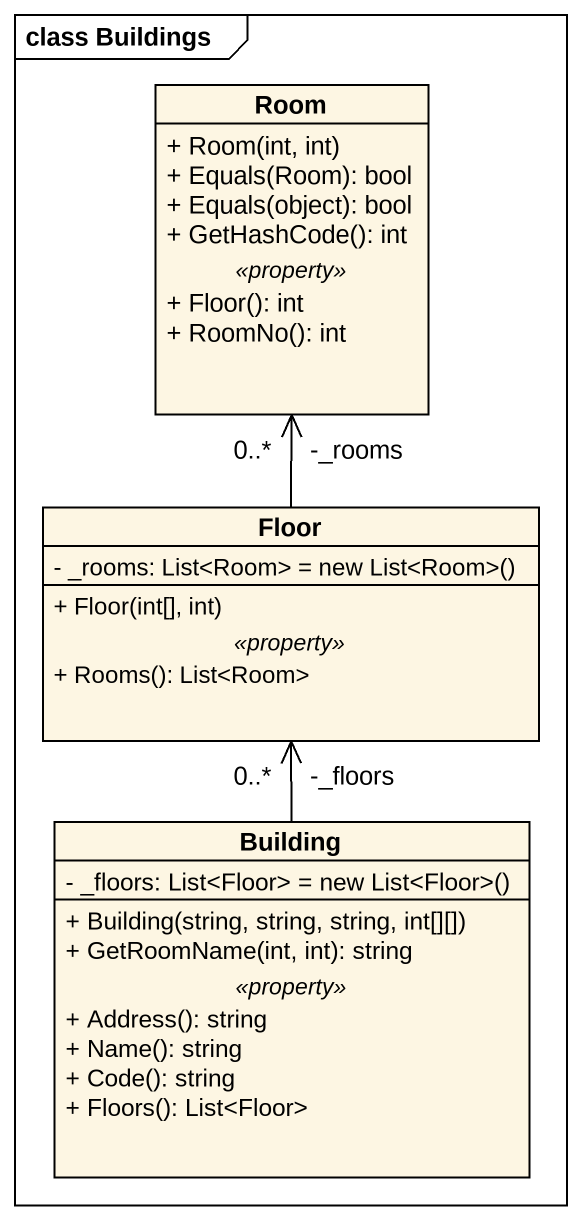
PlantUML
@startuml
mainframe class Buildings
hide circle
hide empty members
skinparam classAttributeIconSize 0
class Room {
  + Room(int, int)
  + Equals(Room): bool
  + Equals(object): bool
  + GetHashCode(): int
  .. <<property>> ..
  + Floor(): int
  + RoomNo(): int
}
class Floor {
  {field} - _rooms: List<Room> = new List<Room>()
  --
  + Floor(int[], int)
  .. <<property>> ..
  + Rooms(): List<Room>
}
class Building {
  {field} - _floors: List<Floor> = new List<Floor>()
  --
  + Building(string, string, string, int[][])
  + GetRoomName(int, int): string
  .. <<property>> ..
  + Address(): string
  + Name(): string
  + Code(): string
  + Floors(): List<Floor>
}
Floor -up-> "-_rooms\n0..*" Room
Building -up-> "-_floors\n0..*" Floor
@enduml
